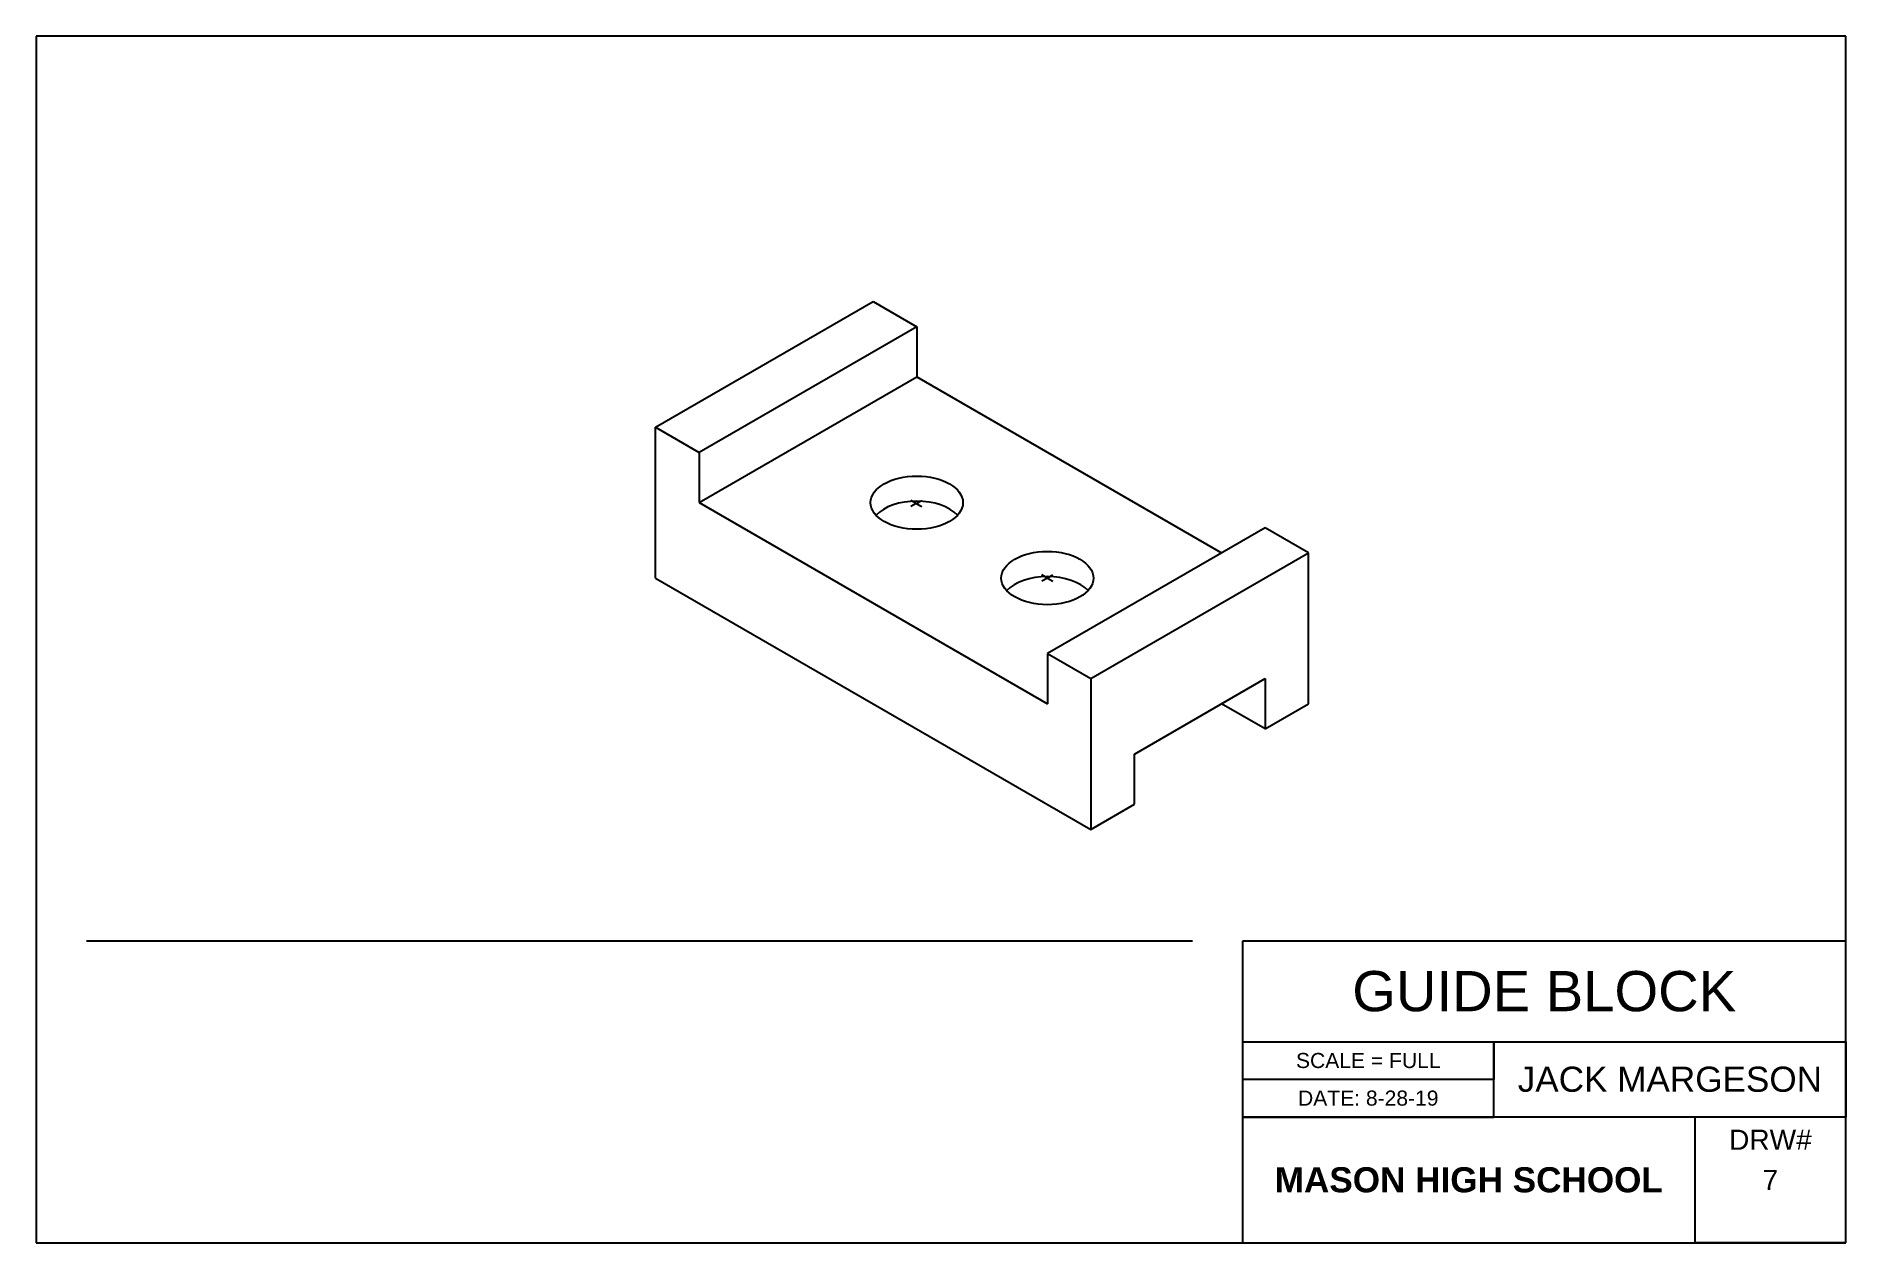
# Model space of a CAD drawing. Header units: inches. Extents: x 0 to 18, y 0 to 12.
import ezdxf

# ---------------------------------------------------------------- set-up
doc = ezdxf.new("R2010")
doc.units = ezdxf.units.IN
doc.header["$MEASUREMENT"] = 0
doc.layers.add('dims', color=3, linetype='Continuous')
doc.styles.get("Standard").update_dxf_attribs({"font": 'arial.ttf'})

msp = doc.modelspace()

# ---------------------------------------------------------------- linework, layer by layer
for p, q in [((18, 12), (0, 12)), ((0, 12), (0, 0)), ((18, 12), (0, 12)), ((0, 12), (0, 0)), ((18, 0), (18, 12)), ((18, 0), (18, 12)), ((6.161, 8.111), (8.326, 9.361)), ((8.326, 9.361), (8.759, 9.111)), ((8.759, 9.111), (6.594, 7.861)), ((8.759, 9.111), (8.759, 8.611)), ((6.594, 7.361), (8.759, 8.611)), ((8.759, 8.611), (11.79, 6.861)), ((6.161, 6.611), (6.161, 8.111)), ((6.161, 8.111), (6.594, 7.861)), ((6.594, 7.861), (6.594, 7.361)), ((6.594, 7.361), (10.058, 5.361)), ((12.223, 7.111), (10.058, 5.861)), ((12.656, 6.861), (12.223, 7.111)), ((10.491, 5.611), (12.656, 6.861)), ((12.656, 5.361), (12.656, 6.861)), ((6.161, 6.611), (10.491, 4.111)), ((10.058, 5.861), (10.491, 5.611)), ((10.058, 5.861), (10.058, 5.361)), ((10.491, 5.611), (10.491, 4.111)), ((10.924, 4.861), (12.223, 5.611)), ((12.223, 5.611), (12.223, 5.111)), ((12.223, 5.111), (11.79, 5.361)), ((12.223, 5.111), (12.656, 5.361)), ((10.924, 4.361), (10.924, 4.861)), ((10.491, 4.111), (10.924, 4.361)), ((11.5, 3), (0.5, 3)), ((18, 3), (12, 3)), ((12, 3), (12, 0)), ((12, 3), (12, 2)), ((18, 0), (18, 3)), ((12, 2), (18, 2)), ((14.5, 1.25), (14.5, 2)), ((14.5, 2), (14.5, 1.625)), ((18, 2), (18, 1.25)), ((14.5, 1.625), (12, 1.625)), ((18, 1.25), (12, 1.25)), ((12, 1.25), (14.5, 1.25)), ((16.5, 0), (16.5, 1.25)), ((0, 0), (18, 0)), ((0, 0), (18, 0)), ((18, 0), (16.5, 0)), ((18, 0), (16.5, 0))]:
    msp.add_line(p, q)
at = {"color": 3}
for p, q in [((8.754, 7.353), (8.7, 7.384)), ((8.754, 7.353), (8.808, 7.384)), ((8.754, 7.353), (8.7, 7.322)), ((8.754, 7.353), (8.808, 7.322)), ((10.058, 6.611), (10.004, 6.642)), ((10.058, 6.611), (10.004, 6.58)), ((10.058, 6.611), (10.112, 6.642)), ((10.058, 6.611), (10.112, 6.58))]:
    msp.add_line(p, q, dxfattribs=at)
for centre in [(8.759, 7.361), (10.058, 6.611)]:
    msp.add_ellipse(centre, major_axis=(-0.459, 0), ratio=0.57735)
for centre in [(8.759, 7.111), (10.058, 6.361)]:
    msp.add_ellipse(centre, major_axis=(-0.459, 0), ratio=0.57735, start_param=3.632475, end_param=5.792303)

# ---------------------------------------------------------------- texts
for s, width, insert, char_height, attachment_point in [('GUIDE BLOCK', 6, (15, 2.5), 0.4, 5), ('SCALE = FULL', 2.5, (13.25, 1.812), 0.15, 5), ('DATE: 8-28-19', 2.5, (13.25, 1.438), 0.15, 5), ('DRW#', 1.5, (17.25, 1.125), 0.2, 2), ('{\\fArial|b1|i0|c0|p34;MASON HIGH SCHOOL}', 4.5, (14.25, 0.625), 0.25, 5), ('7', 1.5, (17.25, 0.625), 0.2, 5)]:
    msp.add_mtext_dynamic_manual_height_columns(s, width=width, gutter_width=1, heights=[0], dxfattribs=dict(insert=insert, char_height=char_height, attachment_point=attachment_point))
at = {"layer": 'dims', "color": 3, "insert": (16.25, 1.625), "char_height": 0.25, "attachment_point": 5}
msp.add_mtext_dynamic_manual_height_columns('{\\C0;JACK MARGESON}', width=3.5, gutter_width=1, heights=[0], dxfattribs=at)

doc.saveas('drawing.dxf')
